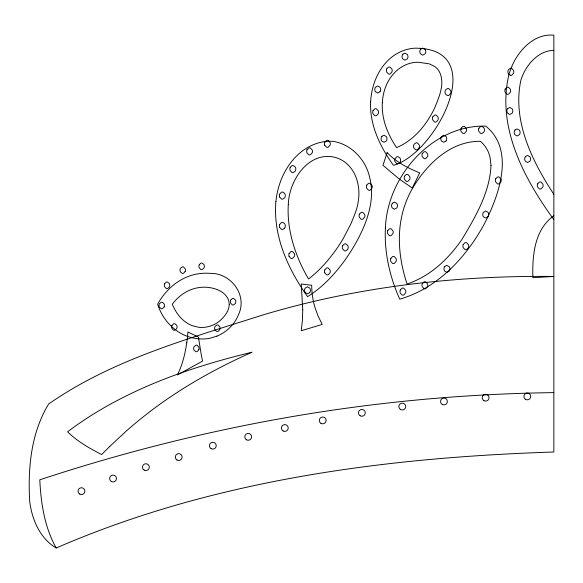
<?xml version="1.0" encoding="UTF-8"?>
<svg xmlns="http://www.w3.org/2000/svg" width="583" height="583" viewBox="0 0 583 583"><rect width="100%" height="100%" fill="white"/><g stroke="black" fill="none" stroke-linecap="round" stroke-linejoin="round"><path stroke-width="0.87" d="M171.854 325.708L173.494 323.835A2.245 2.245 0 0 1 174.856 323.747L176.598 325.146A3.651 3.651 0 0 1 176.598 328.776L174.856 330.182A2.245 2.245 0 0 1 173.494 330.095L171.854 328.222A4.001 4.001 0 0 1 171.854 325.708M279.614 194.256L281.414 192.237A2.449 2.449 0 0 1 282.893 192.142L284.621 193.381A3.855 3.855 0 0 1 284.621 197.826L282.893 199.065A2.449 2.449 0 0 1 281.414 198.978L279.614 196.959M279.614 224.572L281.414 222.546A2.449 2.449 0 0 1 282.893 222.458L284.621 223.697A3.855 3.855 0 0 1 284.621 228.142M324.702 142.471L326.509 140.452A2.434 2.434 0 0 1 328.265 140.452L330.065 142.471A4.183 4.183 0 0 1 330.065 145.174L328.265 147.193A2.434 2.434 0 0 1 326.509 147.193L324.702 145.174M289.088 253.62L290.888 251.601A2.434 2.434 0 0 1 292.644 251.601L294.451 253.62A4.183 4.183 0 0 1 294.444 256.323L292.644 258.342A2.434 2.434 0 0 1 290.888 258.342L289.088 256.323M324.702 270.038L326.509 268.02A2.434 2.434 0 0 1 328.265 268.02L330.065 270.038A4.183 4.183 0 0 1 330.065 272.742L328.265 274.761A2.434 2.434 0 0 1 326.509 274.761L324.702 272.742M284.621 228.142L282.893 229.381A2.449 2.449 0 0 1 281.414 229.294L279.614 227.275M399.938 162.468L398.211 163.706A2.449 2.449 0 0 1 396.731 163.612L394.931 161.593A4.183 4.183 0 0 1 394.931 158.889L396.731 156.871A2.449 2.449 0 0 1 398.211 156.776L399.938 158.015A3.855 3.855 0 0 1 399.931 162.46M553.85 215.812C534.356 229.498 532.199 255.886 532.884 277.705L553.85 276.444C455.017 275.365 355.572 286.865 260.82 315.6C188.032 338.891 112.038 359.784 48.629 404.012C31.052 432.95 27.758 468.127 29.682 501.263C31.89 519.38 39.877 538.379 56.208 547.998C212.693 480.042 384.598 457.524 553.85 452.007L553.85 35.199C536.411 33.369 521.756 47.026 514.191 61.485A67.504 67.504 0 0 0 508.893 74.719C496.468 126.905 523.971 178.631 553.85 219.602M216.942 336.136L210.004 338.235A38.157 38.157 0 0 1 195.269 338.337C177.349 335.699 162.912 321.16 157.629 304.231C165.856 289.015 180.497 276.685 197.863 273.857A48.855 48.855 0 0 1 210.099 273.383C230.147 272.72 246.901 293.854 239.219 312.976A39.571 39.571 0 0 1 216.934 336.121M553.85 50.357C541.396 50.488 531.142 59.772 525.283 70.091A52.149 52.149 0 0 0 520.947 79.973C512.012 120.586 532.097 161.185 553.85 194.343M510.307 75.287L508.58 74.056A3.855 3.855 0 0 1 508.58 69.603L510.307 68.364A2.449 2.449 0 0 1 511.787 68.451L513.587 70.477A4.183 4.183 0 0 1 513.587 73.181L511.787 75.2A2.449 2.449 0 0 1 510.307 75.287M56.208 547.998C44.534 527.302 40.941 503.209 39.79 479.794C116.709 454.419 195.341 434.204 275.03 419.643A1675.039 1675.039 0 0 1 553.85 392.614M324.702 272.742A4.183 4.183 0 0 1 324.702 270.038M289.088 256.323A4.183 4.183 0 0 1 289.088 253.62M279.614 227.268A4.183 4.183 0 0 1 279.614 224.572M279.614 196.959A4.183 4.183 0 0 1 279.614 194.256M324.702 145.174A4.183 4.183 0 0 1 324.702 142.471M302.752 309.755L302.373 320.788L301.236 330.75L322.21 324.44L318.099 316.059L315.17 308.05A77.459 77.459 0 0 1 311.708 285.284L301.236 284.023L302.752 309.755M370.62 102.061C369.593 125.185 380.225 146.974 393.445 165.295C435.078 154.335 492.147 47.471 414.331 48.192A40.978 40.978 0 0 0 402.496 50.932C382.237 58.992 371.59 81.27 370.62 102.061M385.392 228.164C384.197 252.57 389.801 276.976 399.756 299.174C437.673 288.264 466.349 257.205 484.633 223.391C498.924 195.356 515.43 150.123 485.77 126.139C432.098 124.711 387.17 176.416 385.392 228.164M382.317 102.674C381.369 118.801 387.688 134.462 396.6 147.608C414.047 140.299 426.676 124.733 434.648 108.001C439.232 96.742 445.492 82.983 439.086 71.199A16.098 16.098 0 0 0 434.991 66.681L429.365 63.868L418.332 62.257A30.819 30.819 0 0 0 409.047 63.605C396.331 67.533 387.28 79.23 384.044 91.815A55.451 55.451 0 0 0 382.317 102.674M490.995 165.543C489.764 192.572 475.436 217 461.809 239.613C448.342 259.151 429.962 276.422 407.08 284.023C398.874 259.464 396.156 232.245 404.15 207.264A97.733 97.733 0 0 1 411.255 190.554C425.35 165.492 449.77 140.875 480.465 141.297L483.22 144.023A29.23 29.23 0 0 1 488.962 153.65L490.055 157.359L490.995 165.543M288.301 204.509C287.033 224.849 292.192 245.137 300.507 263.582A158.802 158.802 0 0 0 308.567 278.966C318.194 271.576 326.48 262.569 333.746 252.884A161.578 161.578 0 0 0 343.088 238.833L350.93 223.785L355.098 213.444A58.213 58.213 0 0 0 358.647 198.497C360.09 185.051 355.834 170.105 344.524 161.877A29.573 29.573 0 0 0 334.372 157.162C307.846 151.369 288.869 181.116 288.301 204.509M229.236 304.355C229.148 310.921 224.564 316.554 219.915 320.781A28.531 28.531 0 0 1 198.956 327.34L192.572 325.78A30.731 30.731 0 0 1 187.209 323.113C180.234 318.77 175.345 311.745 172.284 304.231C177.509 297.279 184.665 291.624 193.009 288.949A36.846 36.846 0 0 1 208.488 287.426C215.732 288.359 223.624 291.23 227.508 297.847A13.598 13.598 0 0 1 229.104 302.621L229.236 304.355M275.919 201.47C272.837 235.918 288.06 269.149 307.554 296.652C321.787 287.878 333.461 275.54 343.423 262.233A179.491 179.491 0 0 0 354.632 245.093C366.277 224.79 375.736 200.8 369.637 177.166C365.548 159.414 351.075 144.001 332.689 141.297A44.213 44.213 0 0 0 318.952 142.769C293.417 149.933 278.361 176.358 275.919 201.47M186.764 342.811C185.11 353.866 182.413 364.892 177.458 374.964L202.593 361.066A184.053 184.053 0 0 1 201.252 354.653L198.424 337.069L187.945 332.019A151.624 151.624 0 0 1 186.764 342.811M387.127 152.666L382.958 165.295L399.428 179.17L412.261 188.025L419.716 172.874C407.823 168.086 396.112 161.987 387.127 152.666M164.632 283.739L164.523 284.023A4.001 4.001 0 0 0 164.53 286.544L166.17 288.417A2.245 2.245 0 0 0 167.532 288.498L169.274 287.098A3.651 3.651 0 0 0 169.274 283.469L167.532 282.07A2.245 2.245 0 0 0 166.17 282.15L164.632 283.739M164.253 306.753L162.606 308.626A2.245 2.245 0 0 1 161.243 308.706L159.502 307.307A3.651 3.651 0 0 1 159.502 303.677L161.243 302.278A2.245 2.245 0 0 1 162.606 302.358L164.253 304.231A4.001 4.001 0 0 1 164.246 306.753M185.219 271.387L183.572 273.259A2.245 2.245 0 0 1 182.209 273.34L180.468 271.94A3.651 3.651 0 0 1 180.468 268.311L182.209 266.912A2.245 2.245 0 0 1 183.572 266.992L185.219 268.865A4.001 4.001 0 0 1 185.212 271.387M199.24 264.791L199.131 265.076A4.001 4.001 0 0 0 199.138 267.597L200.778 269.47A2.245 2.245 0 0 0 202.141 269.55L203.882 268.151A3.651 3.651 0 0 0 203.882 264.522L202.141 263.122A2.245 2.245 0 0 0 200.778 263.203L199.24 264.791M198.854 349.698L197.214 351.571A2.245 2.245 0 0 1 195.852 351.651L194.11 350.252A3.651 3.651 0 0 1 194.11 346.623L195.852 345.223A2.245 2.245 0 0 1 197.214 345.304L198.854 347.176A4.001 4.001 0 0 1 198.854 349.698M230.693 300.158L230.584 300.442A4.001 4.001 0 0 0 230.584 302.963L232.223 304.836A2.245 2.245 0 0 0 233.586 304.916L235.335 303.517A3.651 3.651 0 0 0 235.328 299.888L233.586 298.489A2.245 2.245 0 0 0 232.223 298.569L230.693 300.158M219.82 329.49L218.18 331.363A2.245 2.245 0 0 1 216.818 331.443L215.076 330.044A3.651 3.651 0 0 1 215.076 326.414L216.818 325.015A2.245 2.245 0 0 1 218.18 325.095L219.82 326.968A4.001 4.001 0 0 1 219.82 329.482M290.217 167.423L290.094 167.729A4.183 4.183 0 0 0 290.094 170.433L291.901 172.451A2.449 2.449 0 0 0 293.38 172.546L295.107 171.307A3.855 3.855 0 0 0 295.1 166.862L293.38 165.623A2.449 2.449 0 0 0 291.901 165.71L290.217 167.423M307.015 149.744L306.891 150.05A4.183 4.183 0 0 0 306.898 152.753L308.699 154.772A2.434 2.434 0 0 0 310.455 154.772L312.255 152.753A4.183 4.183 0 0 0 312.255 150.05L310.455 148.024A2.434 2.434 0 0 0 308.699 148.024L307.015 149.744M386.711 68.903L386.595 69.209A4.183 4.183 0 0 0 386.595 71.913L388.395 73.939A2.434 2.434 0 0 0 390.151 73.939L391.958 71.913A4.183 4.183 0 0 0 391.951 69.217L390.151 67.191A2.434 2.434 0 0 0 388.395 67.191L386.711 68.903M373.069 110.588L372.952 110.894A4.183 4.183 0 0 0 372.952 113.598L374.752 115.616A2.434 2.434 0 0 0 376.509 115.616L378.316 113.598A4.183 4.183 0 0 0 378.316 110.894L376.509 108.875A2.434 2.434 0 0 0 374.752 108.875L373.069 110.588M342.629 245.734L342.512 246.041A4.183 4.183 0 0 0 342.512 248.744L344.313 250.763A2.449 2.449 0 0 0 345.792 250.85L347.519 249.619A3.855 3.855 0 0 0 347.519 245.173L345.792 243.927A2.449 2.449 0 0 0 344.313 244.015L342.629 245.734M366.758 185.102L366.634 185.416A4.183 4.183 0 0 0 366.634 188.12L368.441 190.138A2.434 2.434 0 0 0 370.198 190.138L371.998 188.12A4.183 4.183 0 0 0 371.998 185.416L370.198 183.39A2.434 2.434 0 0 0 368.441 183.39L366.758 185.102M359.427 214.158L359.31 214.464A4.183 4.183 0 0 0 359.31 217.167L361.117 219.186A2.434 2.434 0 0 0 362.866 219.186L364.674 217.167A4.183 4.183 0 0 0 364.674 214.464L362.866 212.445A2.434 2.434 0 0 0 361.117 212.445L359.427 214.158M404.522 176.263L404.398 176.569A4.183 4.183 0 0 0 404.405 179.273L406.205 181.298A2.434 2.434 0 0 0 407.962 181.298L409.769 179.273A4.183 4.183 0 0 0 409.762 176.576L407.962 174.55A2.434 2.434 0 0 0 406.205 174.55L404.522 176.263M419.235 147.696L417.435 149.722A2.449 2.449 0 0 1 415.956 149.809L414.229 148.57A3.855 3.855 0 0 1 414.229 144.125L415.956 142.886A2.449 2.449 0 0 1 417.435 142.973L419.235 144.992A4.183 4.183 0 0 1 419.235 147.696M387.724 230.576L387.6 230.883A4.183 4.183 0 0 0 387.608 233.586L389.408 235.605A2.434 2.434 0 0 0 391.164 235.605L392.964 233.586A4.183 4.183 0 0 0 392.964 230.883L391.164 228.864A2.434 2.434 0 0 0 389.408 228.864L387.724 230.576M432.812 116.899L432.695 117.205A4.183 4.183 0 0 0 432.695 119.909L434.495 121.934A2.434 2.434 0 0 0 436.252 121.934L438.059 119.916A4.183 4.183 0 0 0 438.059 117.212L436.252 115.186A2.434 2.434 0 0 0 434.495 115.186L432.812 116.899M422.332 153.526L422.209 153.839A4.183 4.183 0 0 0 422.209 156.543L424.016 158.561A2.434 2.434 0 0 0 425.772 158.561L427.572 156.543A4.183 4.183 0 0 0 427.572 153.839L425.772 151.813A2.434 2.434 0 0 0 424.016 151.813L422.332 153.526M450.688 93.389L448.881 95.408A2.449 2.449 0 0 1 447.401 95.495L445.674 94.264A3.855 3.855 0 0 1 445.682 89.811L447.401 88.572A2.449 2.449 0 0 1 448.881 88.66L450.688 90.686A4.183 4.183 0 0 1 450.688 93.389M390.88 258.364L390.763 258.67A4.183 4.183 0 0 0 390.763 261.373L392.563 263.392A2.434 2.434 0 0 0 394.319 263.392L396.127 261.373A4.183 4.183 0 0 0 396.119 258.67L394.319 256.651A2.434 2.434 0 0 0 392.563 256.651L390.88 258.364M461.109 128.267L460.985 128.573A4.183 4.183 0 0 0 460.985 131.277L462.793 133.303A2.434 2.434 0 0 0 464.549 133.303L466.349 131.277A4.183 4.183 0 0 0 466.349 128.573L464.549 126.555A2.434 2.434 0 0 0 462.793 126.555L461.109 128.267M400.353 289.94L400.23 290.247A4.183 4.183 0 0 0 400.237 292.95L402.037 294.969A2.434 2.434 0 0 0 403.793 294.969L405.6 292.95A4.183 4.183 0 0 0 405.593 290.247L403.793 288.228A2.434 2.434 0 0 0 402.037 288.228L400.353 289.94M478.913 128.267L478.796 128.573A4.183 4.183 0 0 0 478.796 131.277L480.596 133.303A2.449 2.449 0 0 0 482.075 133.39L483.803 132.152A3.855 3.855 0 0 0 483.803 127.706L482.075 126.467A2.449 2.449 0 0 0 480.596 126.555L478.913 128.267M422.332 283.622L422.209 283.928A4.183 4.183 0 0 0 422.209 286.632L424.016 288.658A2.434 2.434 0 0 0 425.772 288.658L427.572 286.632A4.183 4.183 0 0 0 427.572 283.936L425.772 281.91A2.434 2.434 0 0 0 424.016 281.91L422.332 283.622M505.184 89.112L505.067 89.425A4.183 4.183 0 0 0 505.067 92.121L506.867 94.147A2.434 2.434 0 0 0 508.624 94.147L510.431 92.129A4.183 4.183 0 0 0 510.431 89.425L508.624 87.399A2.434 2.434 0 0 0 506.867 87.399L505.184 89.112M463.252 244.466L463.135 244.78A4.183 4.183 0 0 0 463.135 247.484L464.935 249.502A2.434 2.434 0 0 0 466.691 249.502L468.499 247.484A4.183 4.183 0 0 0 468.499 244.78L466.691 242.754A2.434 2.434 0 0 0 464.935 242.754L463.252 244.466M495.71 178.792L495.594 179.098A4.183 4.183 0 0 0 495.594 181.801L497.401 183.82A2.434 2.434 0 0 0 499.15 183.82L500.957 181.801A4.183 4.183 0 0 0 500.957 179.098L499.15 177.079A2.434 2.434 0 0 0 497.401 177.079L495.71 178.792M537.65 183.842L537.526 184.148A4.183 4.183 0 0 0 537.526 186.851L539.333 188.877A2.434 2.434 0 0 0 541.09 188.877L542.89 186.851A4.183 4.183 0 0 0 542.89 184.148L541.09 182.129A2.434 2.434 0 0 0 539.333 182.129L537.65 183.842M402.919 54.19L402.722 54.445A3.921 3.921 0 0 0 402.722 58.898L404.937 60.209L407.262 58.898A3.855 3.855 0 0 0 407.262 54.452L404.937 53.133L402.919 54.19M379.992 91.735L377.784 93.047L375.452 91.735A3.855 3.855 0 0 1 375.459 87.29L377.784 85.971L379.992 87.282A3.921 3.921 0 0 1 379.992 91.735M420.722 49.14L420.532 49.395A3.921 3.921 0 0 0 420.532 53.84L422.748 55.152L425.073 53.847A3.855 3.855 0 0 0 425.073 49.395L422.748 48.083L420.722 49.14M381.945 136.291L381.756 136.546A3.921 3.921 0 0 0 381.756 140.991L383.971 142.303L386.296 140.991A3.855 3.855 0 0 0 386.296 136.546L383.971 135.234L381.945 136.291M309.77 292.564L307.554 293.876L305.222 292.564A3.855 3.855 0 0 1 305.23 288.111L307.554 286.8L309.77 288.111A3.921 3.921 0 0 1 309.762 292.557M392.432 203.234L392.242 203.489A3.921 3.921 0 0 0 392.242 207.934L394.451 209.246L396.783 207.934A3.855 3.855 0 0 0 396.775 203.489L394.451 202.177L392.432 203.234M446.053 140.991L443.838 142.303L441.506 140.991A3.855 3.855 0 0 1 441.513 136.546L443.838 135.234L446.053 136.546A3.921 3.921 0 0 1 446.046 140.991M507.749 108.504L507.56 108.759A3.921 3.921 0 0 0 507.56 113.204L509.768 114.516L512.1 113.204A3.855 3.855 0 0 0 512.093 108.759L509.768 107.447L507.749 108.504M515.073 129.973L514.884 130.228A3.921 3.921 0 0 0 514.884 134.68L517.092 135.992L519.424 134.68A3.855 3.855 0 0 0 519.417 130.235L517.092 128.916L515.073 129.973M525.56 156.499L525.363 156.754A3.921 3.921 0 0 0 525.37 161.2L527.579 162.511L529.911 161.207A3.855 3.855 0 0 0 529.903 156.754L527.579 155.442L525.56 156.499M444.851 266.387L444.654 266.635A3.921 3.921 0 0 0 444.661 271.088L446.87 272.399L449.202 271.088A3.855 3.855 0 0 0 449.194 266.642L446.87 265.331L444.851 266.387M487.986 216.781L485.77 218.086L483.445 216.781A3.855 3.855 0 0 1 483.445 212.329L485.77 211.017L487.986 212.329A3.921 3.921 0 0 1 487.986 216.774M109.786 446.389L101.675 454.536C89.483 448.356 77.393 441.44 67.577 431.799C121.621 391.047 186.757 367.96 251.98 352.227C216.942 367.873 183.164 386.638 152.454 409.725A429.911 429.911 0 0 0 126.409 430.946L109.786 446.389M525.618 399.384A3.411 3.411 0 0 0 530.734 396.433A3.411 3.411 0 0 0 525.618 393.481A3.411 3.411 0 0 0 525.618 399.384M483.941 400.652A3.411 3.411 0 0 0 489.057 397.693A3.411 3.411 0 0 0 483.941 394.742A3.411 3.411 0 0 0 483.941 400.652M442.257 404.442A3.411 3.411 0 0 0 447.372 401.483A3.411 3.411 0 0 0 442.257 398.532A3.411 3.411 0 0 0 442.257 404.442M400.579 409.492A3.411 3.411 0 0 0 405.695 406.533A3.411 3.411 0 0 0 400.579 403.582A3.411 3.411 0 0 0 400.579 409.492M360.163 415.803A3.411 3.411 0 0 0 365.279 412.851A3.411 3.411 0 0 0 360.163 409.9A3.411 3.411 0 0 0 360.163 415.803M321.007 423.382A3.411 3.411 0 0 0 326.123 420.43A3.411 3.411 0 0 0 321.007 417.479A3.411 3.411 0 0 0 321.007 423.382M283.112 430.961A3.411 3.411 0 0 0 288.228 428.009A3.411 3.411 0 0 0 283.112 425.058A3.411 3.411 0 0 0 283.112 430.961M246.485 439.801A3.411 3.411 0 0 0 251.601 436.849A3.411 3.411 0 0 0 246.485 433.898A3.411 3.411 0 0 0 246.485 439.801M211.119 448.648A3.411 3.411 0 0 0 216.235 445.689A3.411 3.411 0 0 0 211.119 442.737A3.411 3.411 0 0 0 211.119 448.648M177.021 460.009A3.411 3.411 0 0 0 182.136 457.057A3.411 3.411 0 0 0 177.021 454.106A3.411 3.411 0 0 0 177.021 460.009M144.176 470.117A3.411 3.411 0 0 0 149.292 467.165A3.411 3.411 0 0 0 144.176 464.206A3.411 3.411 0 0 0 144.176 470.117M111.338 481.485A3.411 3.411 0 0 0 116.454 478.534A3.411 3.411 0 0 0 111.338 475.575A3.411 3.411 0 0 0 111.338 481.485M79.762 494.114A3.411 3.411 0 0 0 84.878 491.163A3.411 3.411 0 0 0 79.762 488.204A3.411 3.411 0 0 0 79.762 494.114"/></g></svg>
